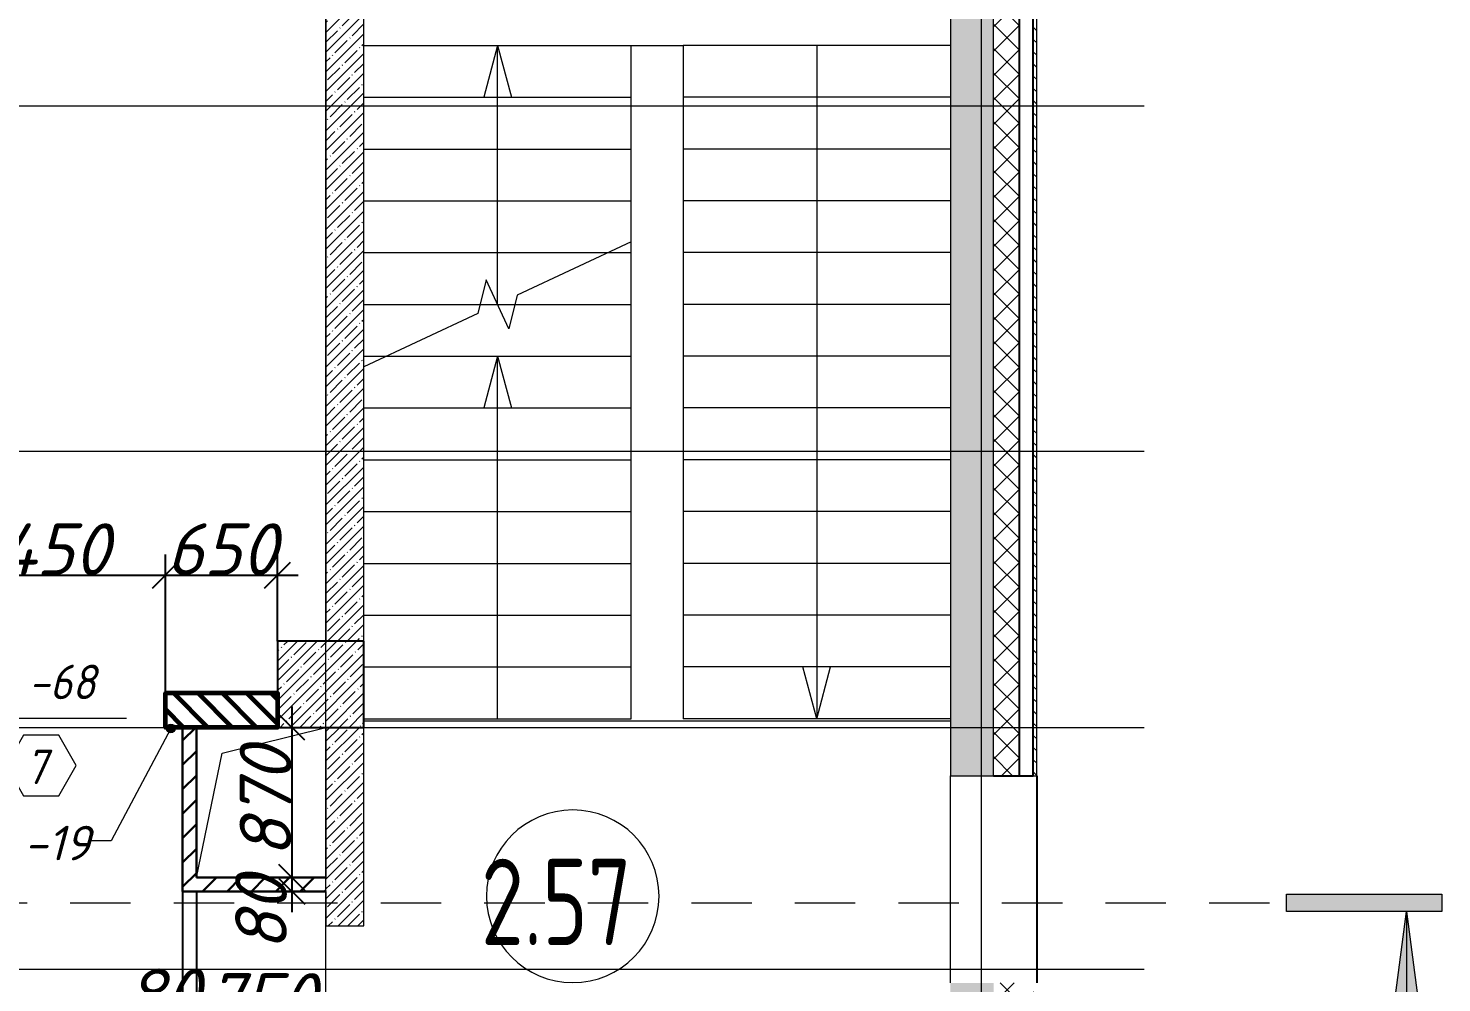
# Model space of a CAD drawing. Header units: millimetres. Extents: x 12986 to 523328, y -9759 to 30092.
# Drawn here: x 358582 to 366774, y 9155 to 14683 of the extents above; entities that cross this region are included whole.
import ezdxf

# ---------------------------------------------------------------- set-up
doc = ezdxf.new("R2010")
doc.units = ezdxf.units.MM
doc.linetypes.add('01 Штриховая _4 мм_', pattern=[600, 350, -250])
for name, color, linetype, lineweight in [('1) ПГП Зеленый', 3, 'Continuous', 30), ('3) РАсчет Зел', 3, 'Continuous', 30), ('5) Блок ячеистый', 160, 'Continuous', 60), ('A-ANNO-DIMS', 7, 'Continuous', 9), ('A-AREA-IDEN', 7, 'Continuous', 9), ('A-DOOR-IDEN', 7, 'Continuous', 9), ('A-FLOR', 7, 'Continuous', 9), ('A-GENM', 7, 'Continuous', 9), ('A-GENM-1', 7, 'Continuous', 25), ('A-GENM-IDEN', 7, 'Continuous', 9), ('A-WALL-6', 18, 'Continuous', 13), ('A-WALL-FNSH-1', 7, 'Continuous', 9), ('A-WALL-FNSH-2', 7, 'Continuous', 5), ('A-WALL-PATT-1', 7, 'Continuous', 5), ('G-ANNO-SYMB-1', 7, '01 Штриховая _4 мм_', 9), ('I-WALL', 7, 'Continuous', 5), ('S-COLS', 7, 'Continuous', 9), ('S-COLS-1', 7, 'Continuous', 5), ('S-COLS-2', 7, 'Continuous', 25), ('S-STRS-1', 7, 'Continuous', 9), ('S-STRS-ANNO', 7, 'Continuous', 5), ('S-STRS-MBND', 7, 'Continuous', 9), ('Оси-1', 7, 'Continuous', 20)]:
    doc.layers.add(name, color=color, linetype=linetype, lineweight=lineweight)
for name, color, linetype, lineweight, true_color in [('A-WALL-3', 7, 'Continuous', 5, 0x000000), ('A-WALL-4', 7, 'Continuous', 25, 0x000000), ('A-WALL-7', 7, 'Continuous', 5, 0x008000)]:
    doc.layers.add(name, color=color, linetype=linetype, lineweight=lineweight, true_color=true_color)
doc.styles.add('ISOCPEUR_I_2', font='isocpeui.ttf', dxfattribs={"height": 300})
doc.styles.add('ISOCPEUR_I_4', font='isocpeui.ttf', dxfattribs={"width": 0.9, "height": 300})
doc.styles.add('СПДС', font='ГОСТ тип А.ttf', dxfattribs={"width": 0.9})
doc.dimstyles.new('ISO-2_0_0_9К_СРЕДНИЙ', dxfattribs={"dimscale": 304.8, "dimtxt": 199.196235, "dimasz": 0.492126, "dimexe": 0.393701, "dimexo": 0, "dimgap": 0, "dimtad": 1, "dimdec": 0, "dimzin": 0, "dimdsep": 46, "dimtxsty": 'ISOCPEUR_I_2', "dimblk1": 'OBLIQUE', "dimblk2": 'OBLIQUE', "dimsah": 1, "dimcen": 0.09, "dimdle": 0.393701, "dimazin": 0, "dimtfac": 1, "dimtdec": 4, "dimtix": 1, "dimtmove": 2, "dimatfit": 3, "dimfxl": 1, "dimtvp": 1, "dimtolj": 1, "dimtzin": 0, "dimarcsym": 2})
doc.dimstyles.new('ISO-2_0_0_9К_СРЕДНИЙ_2', dxfattribs={"dimscale": 304.8, "dimtxt": 199.196235, "dimasz": 0.492126, "dimexe": 0.393701, "dimexo": 0, "dimgap": 0, "dimtad": 1, "dimdec": 0, "dimzin": 0, "dimdsep": 46, "dimtxsty": 'ISOCPEUR_I_2', "dimblk1": 'OBLIQUE', "dimblk2": 'OBLIQUE', "dimsah": 1, "dimcen": 0.09, "dimdle": 0.393701, "dimazin": 0, "dimtfac": 1, "dimtdec": 4, "dimtix": 1, "dimtmove": 0, "dimatfit": 3, "dimfxl": 1, "dimtvp": 1, "dimtolj": 1, "dimtzin": 0, "dimarcsym": 2})
pattern_1 = [(45, (239096.85, -2765.93), (-57.024626, 57.024626), []), (45, (239153.876, -2765.93), (-57.024626, 57.024626), [100.806, -20.161, 3.353, -16.808])]
pattern_2 = [(45, (239096.85, -2765.93), (-70.71068, 70.71068), [])]

# ---------------------------------------------------------------- blocks, each defined once
blk = doc.blocks.new('Колонна_Несущая_Прямоугольное сечение - 500х500-V41-АР1_1_Кладочный план 2 этажа')
at = {"layer": 'S-COLS-1'}
h = blk.add_hatch(dxfattribs=at)
h.set_pattern_fill('FP_57', color=256, style=0, pattern_type=2)
h.set_pattern_definition([(45, (-121180, -13650), (-57.024626, 57.024626), []), (45, (-121122.975, -13650), (-57.024626, 57.024626), [100.806, -20.161, 3.353, -16.808])])
h.paths.add_polyline_path([(-250, -250), (250, -250), (250, 250), (-250, 250)], flags=0)
at = {"layer": 'S-COLS-2'}
for p, q in [((250, 250), (-250, 250)), ((-250, 250), (-250, -250)), ((250, -250), (250, 250)), ((-250, -250), (250, -250))]:
    blk.add_line(p, q, dxfattribs=at)
blk = doc.blocks.new('AR_Отверстие прямоугольное _в плите_ - AR_Отверстие прямоугольное _в плите_-24528107-АР1_1_Кладочный план 2 этажа')
at = {"layer": 'A-GENM'}
for p, q in [((-225, 285), (375, 435)), ((-375, -435), (-225, 285))]:
    blk.add_line(p, q, dxfattribs=at)
blk = doc.blocks.new('Фахверк_СКБ_Уголок - Ф-19_200х3980 h-28533769-АР1_1_Кладочный план 2 этажа')
at = {"layer": 'A-GENM-1'}
for p, q in [((200, 156), (125, 156)), ((125, 156), (125, 81)), ((131, 81), (131, 150)), ((131, 150), (200, 150)), ((200, 150), (200, 156)), ((125, 81), (131, 81)), ((131, 19), (125, 19)), ((125, 19), (125, -56)), ((131, -50), (131, 19)), ((125, -56), (200, -56)), ((200, -50), (131, -50)), ((200, -56), (200, -50))]:
    blk.add_line(p, q, dxfattribs=at)
blk = doc.blocks.new('Разрез - Концевая часть разреза пр_-17661887-АР1_1_Кладочный план 2 этажа')
at = {"layer": 'G-ANNO-SYMB-1'}
for points in [[(0, 0.5), (0, -0.5), (-9, -0.5), (-9, 0.5)], [(-6.292, -5.5), (-7.609, -5.5), (-6.95, -0.5)]]:
    blk.add_hatch(color=256, dxfattribs=at).paths.add_polyline_path(points, flags=0)
for p, q in [((0, 0.5), (-9, 0.5)), ((-9, 0.5), (-9, -0.5)), ((0, -0.5), (0, 0.5)), ((-9, -0.5), (0, -0.5)), ((-6.95, -0.5), (-7.609, -5.5)), ((-6.95, -0.5), (-6.95, -10.5)), ((-6.292, -5.5), (-6.95, -0.5)), ((-7.609, -5.5), (-6.292, -5.5))]:
    blk.add_line(p, q, dxfattribs=at)
blk = doc.blocks.new('_Oblique')
at = {"color": 0, "linetype": 'ByBlock', "lineweight": -2}
blk.add_line((-0.5, -0.5), (0.5, 0.5), dxfattribs=at)
blk = doc.blocks.new('*D2191')
at = {"layer": 'A-ANNO-DIMS', "color": 0, "lineweight": -2, "transparency": 16777216}
for p, q in [((357926.9, 10842.1), (357926.9, 11635.7)), ((359376.9, 10842.1), (359376.9, 11635.7)), ((357806.9, 11515.7), (359496.9, 11515.7))]:
    blk.add_line(p, q, dxfattribs=at)
at = {"layer": 'Defpoints', "color": 0, "transparency": 16777216}
for p in [(359376.9, 11515.7), (357926.9, 10842.1), (359376.9, 10842.1)]:
    blk.add_point(p, dxfattribs=at)
at = {"layer": 'A-ANNO-DIMS', "color": 0, "lineweight": -2, "transparency": 16777216, "xscale": 150, "yscale": 150, "zscale": 150, "rotation": 180}
blk.add_blockref('_Oblique', (357926.9, 11515.7), dxfattribs=at)
at = {"layer": 'A-ANNO-DIMS', "color": 0, "lineweight": -2, "transparency": 16777216, "xscale": 150, "yscale": 150, "zscale": 150}
blk.add_blockref('_Oblique', (359376.9, 11515.7), dxfattribs=at)
at = {"layer": 'A-ANNO-DIMS', "color": 0, "transparency": 16777216, "insert": (358651.9, 11665.7), "char_height": 300, "width": 579.201, "attachment_point": 5, "style": 'ISOCPEUR_I_2'}
blk.add_mtext('\\A1;1450', dxfattribs=at)
blk = doc.blocks.new('*D2192')
at = {"layer": 'A-ANNO-DIMS', "color": 0, "lineweight": -2, "transparency": 16777216}
for p, q in [((359376.9, 10842.1), (359376.9, 11635.7)), ((360026.9, 11134.1), (360026.9, 11635.7)), ((359256.9, 11515.7), (360146.9, 11515.7))]:
    blk.add_line(p, q, dxfattribs=at)
at = {"layer": 'Defpoints', "color": 0, "transparency": 16777216}
for p in [(360026.9, 11515.7), (360026.9, 11134.1), (359376.9, 10842.1)]:
    blk.add_point(p, dxfattribs=at)
at = {"layer": 'A-ANNO-DIMS', "color": 0, "lineweight": -2, "transparency": 16777216, "xscale": 150, "yscale": 150, "zscale": 150, "rotation": 180}
blk.add_blockref('_Oblique', (359376.9, 11515.7), dxfattribs=at)
at = {"layer": 'A-ANNO-DIMS', "color": 0, "lineweight": -2, "transparency": 16777216, "xscale": 150, "yscale": 150, "zscale": 150}
blk.add_blockref('_Oblique', (360026.9, 11515.7), dxfattribs=at)
at = {"layer": 'A-ANNO-DIMS', "color": 0, "transparency": 16777216, "insert": (359701.9, 11665.7), "char_height": 300, "width": 455.087, "attachment_point": 5, "style": 'ISOCPEUR_I_2'}
blk.add_mtext('\\A1;650', dxfattribs=at)
blk = doc.blocks.new('*D2323')
at = {"layer": 'A-ANNO-DIMS', "color": 0, "lineweight": -2, "transparency": 16777216}
for p, q in [((360109.2, 10754.1), (360109.2, 9644.1)), ((360026.9, 10634.1), (360229.2, 10634.1)), ((360215.3, 9764.1), (359989.2, 9764.1))]:
    blk.add_line(p, q, dxfattribs=at)
at = {"layer": 'Defpoints', "color": 0, "transparency": 16777216}
for p in [(360026.9, 10634.1), (360109.2, 9764.1), (360215.3, 9764.1)]:
    blk.add_point(p, dxfattribs=at)
at = {"layer": 'A-ANNO-DIMS', "color": 0, "lineweight": -2, "transparency": 16777216, "xscale": 150, "yscale": 150, "zscale": 150}
for p, rotation in [((360109.2, 10634.1), 90), ((360109.2, 9764.1), 270)]:
    blk.add_blockref('_Oblique', p, dxfattribs=dict(at, rotation=rotation))
at = {"layer": 'A-ANNO-DIMS', "color": 0, "transparency": 16777216, "insert": (359957.3, 10199.1), "char_height": 300, "width": 455.087, "attachment_point": 5, "rotation": 90, "style": 'ISOCPEUR_I_2'}
blk.add_mtext('\\A1;870', dxfattribs=at)
blk = doc.blocks.new('*D2324')
at = {"layer": 'A-ANNO-DIMS', "color": 0, "lineweight": -2, "transparency": 16777216}
for p, q in [((360109.2, 9884.1), (360109.2, 9564.1)), ((360215.3, 9764.1), (359989.2, 9764.1)), ((360215.3, 9684.1), (359989.2, 9684.1))]:
    blk.add_line(p, q, dxfattribs=at)
at = {"layer": 'Defpoints', "color": 0, "transparency": 16777216}
for p in [(360215.3, 9764.1), (360109.2, 9684.1), (360215.3, 9684.1)]:
    blk.add_point(p, dxfattribs=at)
at = {"layer": 'A-ANNO-DIMS', "color": 0, "lineweight": -2, "transparency": 16777216, "xscale": 150, "yscale": 150, "zscale": 150}
for p, rotation in [((360109.2, 9764.1), 90), ((360109.2, 9684.1), 270)]:
    blk.add_blockref('_Oblique', p, dxfattribs=dict(at, rotation=rotation))
at = {"layer": 'A-ANNO-DIMS', "color": 0, "transparency": 16777216, "insert": (359781.3, 9338.1), "char_height": 300, "width": 303.391, "attachment_point": 1, "rotation": 90, "line_spacing_factor": 1.149209, "style": 'ISOCPEUR_I_2'}
blk.add_mtext('\\A1;80', dxfattribs=at)
blk = doc.blocks.new('*D2325')
at = {"layer": 'A-ANNO-DIMS', "color": 0, "lineweight": -2, "transparency": 16777216}
for p, q in [((359476.9, 9684.1), (359476.9, 8788.4)), ((359556.9, 9681), (359556.9, 8788.4)), ((359356.9, 8908.4), (359676.9, 8908.4))]:
    blk.add_line(p, q, dxfattribs=at)
at = {"layer": 'Defpoints', "color": 0, "transparency": 16777216}
for p in [(359476.9, 9684.1), (359556.9, 9681), (359556.9, 8908.4)]:
    blk.add_point(p, dxfattribs=at)
at = {"layer": 'A-ANNO-DIMS', "color": 0, "lineweight": -2, "transparency": 16777216, "xscale": 150, "yscale": 150, "zscale": 150, "rotation": 180}
blk.add_blockref('_Oblique', (359476.9, 8908.4), dxfattribs=at)
at = {"layer": 'A-ANNO-DIMS', "color": 0, "lineweight": -2, "transparency": 16777216, "xscale": 150, "yscale": 150, "zscale": 150}
blk.add_blockref('_Oblique', (359556.9, 8908.4), dxfattribs=at)
at = {"layer": 'A-ANNO-DIMS', "color": 0, "transparency": 16777216, "insert": (359144.7, 9236.3), "char_height": 300, "width": 303.391, "attachment_point": 1, "line_spacing_factor": 1.149209, "style": 'ISOCPEUR_I_2'}
blk.add_mtext('\\A1;80', dxfattribs=at)
blk = doc.blocks.new('*D2326')
at = {"layer": 'A-ANNO-DIMS', "color": 0, "lineweight": -2, "transparency": 16777216}
for p, q in [((359556.9, 9681), (359556.9, 8788.4)), ((360306.9, 9014.4), (360306.9, 8788.4)), ((359436.9, 8908.4), (360426.9, 8908.4))]:
    blk.add_line(p, q, dxfattribs=at)
at = {"layer": 'Defpoints', "color": 0, "transparency": 16777216}
for p in [(359556.9, 9681), (360306.9, 9014.4), (360306.9, 8908.4)]:
    blk.add_point(p, dxfattribs=at)
at = {"layer": 'A-ANNO-DIMS', "color": 0, "lineweight": -2, "transparency": 16777216, "xscale": 150, "yscale": 150, "zscale": 150, "rotation": 180}
blk.add_blockref('_Oblique', (359556.9, 8908.4), dxfattribs=at)
at = {"layer": 'A-ANNO-DIMS', "color": 0, "lineweight": -2, "transparency": 16777216, "xscale": 150, "yscale": 150, "zscale": 150}
blk.add_blockref('_Oblique', (360306.9, 8908.4), dxfattribs=at)
at = {"layer": 'A-ANNO-DIMS', "color": 0, "transparency": 16777216, "insert": (359931.9, 9060.3), "char_height": 300, "width": 455.087, "attachment_point": 5, "style": 'ISOCPEUR_I_2'}
blk.add_mtext('\\A1;750', dxfattribs=at)
blk = doc.blocks.new('AAR_СКБ_Марка_Двери_Перемычка и проем - Марка перемычки и проема-25306769-АР1_1_Кладочный план 2 этажа')
at = {"layer": 'A-DOOR-IDEN'}
for p, q in [((-5, 0), (5, 0)), ((-0.968, -0.984), (-1.986, -2.747)), ((1.067, -0.984), (-0.968, -0.984)), ((2.085, -2.747), (1.067, -0.984)), ((-1.986, -2.747), (-0.968, -4.509)), ((1.067, -4.509), (2.085, -2.747)), ((-0.968, -4.509), (1.067, -4.509))]:
    blk.add_line(p, q, dxfattribs=at)
blk = doc.blocks.new('Марка_Помещения - Номер-25198446-Объем проектирования 2 этажа')
at = {"layer": 'A-AREA-IDEN'}
for start, end in [(360, 180), (180, 360)]:
    blk.add_arc((0, 0), 2.5, start, end, dxfattribs=at)

msp = doc.modelspace()

# ---------------------------------------------------------------- hatches: boundary and pattern name
at = {"layer": '1) ПГП Зеленый'}
h = msp.add_hatch(dxfattribs=at)
h.set_pattern_fill('FP_24', color=256, style=0, pattern_type=2)
h.set_pattern_definition(pattern_2)
h.paths.add_polyline_path([(359556.85081, 9684.06731), (359556.85081, 10634.06731), (359476.85081, 10634.06731), (359476.85081, 9684.06731)], flags=0)
h = msp.add_hatch(dxfattribs=at)
h.set_pattern_fill('FP_24', color=256, style=0, pattern_type=2)
h.set_pattern_definition(pattern_2)
h.paths.add_polyline_path([(360046.22581, 9684.06731), (360306.85081, 9684.06731), (360306.85081, 9764.06731), (359556.85081, 9764.06731), (359556.85081, 9684.06731)], flags=0)
at = {"layer": '5) Блок ячеистый'}
h = msp.add_hatch(dxfattribs=at)
h.set_pattern_fill('FP_22', color=256, style=0, pattern_type=2)
h.set_pattern_definition([(135, (239096.85, -2765.93), (-70.71068, -70.71068), [])])
h.paths.add_polyline_path([(359556.85081, 10634.06731), (360026.85081, 10634.06731), (360026.85081, 10834.06731), (359376.85081, 10834.06731), (359376.85081, 10634.06731), (359476.85081, 10634.06731)], flags=0)
h.paths.add_polyline_path([(357926.85081, 10634.06731), (357926.85081, 10834.06731), (355197.2995, 10834.06731), (355197.2995, 10634.06731), (357857.85081, 10634.06731)], flags=0)
at = {"layer": 'A-GENM-IDEN'}
h = msp.add_hatch(color=256, dxfattribs=at)
edge = h.paths.add_edge_path(flags=0)
edge.add_arc((359408.35081, 10628.06731), 25, 0, 360)
at = {"layer": 'A-WALL-PATT-1'}
h = msp.add_hatch(dxfattribs=at)
h.set_pattern_fill('FP_23', color=256, style=0, pattern_type=2)
h.set_pattern_definition([(135, (239096.85, -2765.933), (-35.35534, -35.35534), [])])
h.paths.add_polyline_path([(364406.85081, -3115.93269), (364426.85081, -3115.93269), (364426.85081, 4954.06751), (364406.85081, 4954.06751), (364406.85081, -3095.93269)], flags=0)
h.paths.add_polyline_path([(364426.85081, 7254.06751), (364426.85081, 9154.06741), (364406.85081, 9154.06741), (364406.85081, 7254.06751)], flags=0)
h.paths.add_polyline_path([(364406.85081, 10354.06741), (364426.85081, 10354.06741), (364426.85081, 18864.06731), (364406.85081, 18864.06731), (364406.85081, 14472.83394)], flags=0)
h = msp.add_hatch(dxfattribs=at)
h.set_pattern_fill('FP_7', color=256, style=0, pattern_type=2)
h.set_pattern_definition(pattern_1)
h.paths.add_polyline_path([(364176.85081, 7834.06731), (364176.85081, 9154.06741), (363926.85081, 9154.06741), (363926.85081, 7834.06731)], flags=0)
h.paths.add_polyline_path([(363926.85081, 10354.06741), (364176.85081, 10354.06741), (364176.85081, 18634.06731), (363926.85081, 18634.06731), (363926.85081, 14472.83394)], flags=0)
h = msp.add_hatch(dxfattribs=at)
h.set_pattern_fill('FP_11', color=256, style=0, pattern_type=2)
h.set_pattern_definition([(45, (239096.85, -2765.93), (-70.71068, 70.71068), []), (135, (239096.85, -2765.93), (-70.71068, -70.71068), [])])
h.paths.add_polyline_path([(364176.85081, -3015.93269), (364326.85081, -3015.93269), (364326.85081, 4954.06751), (364176.85081, 4954.06751), (364176.85081, -2865.93269)], flags=0)
h.paths.add_polyline_path([(364326.85081, 7254.06751), (364326.85081, 9154.06741), (364176.85081, 9154.06741), (364176.85081, 7323.06751), (364182.85081, 7323.06751), (364182.85081, 7254.06751)], flags=0)
h.paths.add_polyline_path([(364326.85081, 10354.06741), (364326.85081, 18634.06731), (364176.85081, 18634.06731), (364176.85081, 10354.06741)], flags=0)
h = msp.add_hatch(dxfattribs=at)
h.set_pattern_fill('FP_7', color=256, style=0, pattern_type=2)
h.set_pattern_definition(pattern_1)
h.paths.add_polyline_path([(360306.85081, 11134.06731), (360526.85081, 11134.06731), (360526.85081, 15834.06731), (360306.85081, 15834.06731), (360306.85081, 12331.85307)], flags=0)
h = msp.add_hatch(dxfattribs=at)
h.set_pattern_fill('FP_7', color=256, style=0, pattern_type=2)
h.set_pattern_definition(pattern_1)
h.paths.add_polyline_path([(360526.85081, 7834.06731), (360526.85081, 8034.06731), (360306.85081, 8034.06731), (360306.85081, 7834.06731)], flags=0)
h.paths.add_polyline_path([(360526.85081, 9484.06731), (360526.85081, 10634.06727), (360306.85081, 10634.0673), (360306.85081, 9484.06731)], flags=0)

# ---------------------------------------------------------------- linework, layer by layer
at = {"layer": '1) ПГП Зеленый'}
for p, q in [((359556.85081, 9764.06731), (359556.85081, 10634.06731)), ((359476.85081, 9684.06731), (360306.85081, 9684.06731))]:
    msp.add_line(p, q, dxfattribs=at)
at = {"layer": '3) РАсчет Зел'}
for p, q in [((359476.85081, 10634.06731), (359476.85081, 9684.06731)), ((360306.85081, 9764.06731), (359556.85081, 9764.06731))]:
    msp.add_line(p, q, dxfattribs=at)
at = {"layer": '5) Блок ячеистый'}
msp.add_lwpolyline([(359376.85081, 10834.06731), (360026.85081, 10834.06731), (360026.85081, 10634.0673), (359376.85081, 10634.0673)], close=True, dxfattribs=at)
at = {"layer": 'A-FLOR'}
msp.add_line((363926.85081, 10669.0673), (360526.85081, 10669.0673), dxfattribs=at)
at = {"layer": 'A-GENM-IDEN'}
for p, q in [((359408.35081, 10628.06731), (359063.008, 9976.29785)), ((359063.008, 9976.29785), (358937.52823, 9976.29785))]:
    msp.add_line(p, q, dxfattribs=at)
msp.add_circle((359408.35081, 10628.06731), 25, dxfattribs=at)
at = {"layer": 'A-WALL-3'}
for p, q in [((364176.85081, 10354.06741), (364176.85081, 18634.06731)), ((363926.85081, 16084.0673), (363926.85081, 10354.06741)), ((360306.85081, 15834.06731), (360306.85081, 11134.06731)), ((360526.85081, 11134.06731), (360526.85081, 15834.06731)), ((360306.85081, 10634.0673), (360306.85081, 9764.06731)), ((360526.85081, 9484.06731), (360526.85081, 10634.0673)), ((363926.85081, 10354.06741), (364176.85081, 10354.06741)), ((360306.85081, 9684.06731), (360306.85081, 9484.06731)), ((360306.85081, 9484.06731), (360526.85081, 9484.06731))]:
    msp.add_line(p, q, dxfattribs=at)
at = {"layer": 'A-WALL-4'}
for p, q in [((364406.85081, 10354.06741), (364406.85081, 18864.06731)), ((364326.85081, 10354.06741), (364326.85081, 18784.06731)), ((364176.85081, 10354.06741), (364406.85081, 10354.06741)), ((364426.85081, 10354.06741), (364426.85081, 9154.06741))]:
    msp.add_line(p, q, dxfattribs=at)
at = {"layer": 'A-WALL-6'}
msp.add_line((360306.85081, 9684.06731), (360306.85081, 9764.06731), dxfattribs=at)
at = {"layer": 'A-WALL-7'}
msp.add_line((359556.85081, 10634.06731), (359476.85081, 10634.06731), dxfattribs=at)
at = {"layer": 'A-WALL-FNSH-1'}
for p, q in [((364426.85081, 10354.06741), (364426.85081, 18884.06731)), ((364406.85081, 10354.06741), (364426.85081, 10354.06741))]:
    msp.add_line(p, q, dxfattribs=at)
at = {"layer": 'A-WALL-FNSH-2'}
for p, q in [((360026.85081, 10834.06731), (359445.85081, 10834.06731)), ((359376.85081, 10765.06731), (359376.85081, 10703.06731)), ((359445.85081, 10634.06731), (359476.85081, 10634.06731)), ((359556.85081, 10634.06731), (360026.85081, 10634.06731))]:
    msp.add_line(p, q, dxfattribs=at)
at = {"layer": 'G-ANNO-SYMB-1'}
msp.add_line((282025.05495, 9617.34578), (365873.70751, 9617.34578), dxfattribs=at)
at = {"layer": 'I-WALL'}
msp.add_line((363926.85081, 9154.06741), (363926.85081, 10354.06741), dxfattribs=at)
at = {"layer": 'S-STRS-1'}
for p, q in [((360526.85081, 14584.0673), (362076.85081, 14584.0673)), ((360526.85081, 14584.0673), (362076.85081, 14584.0673)), ((362076.85081, 14584.0673), (362376.85081, 14584.0673)), ((362076.85081, 14284.0673), (362076.85081, 14584.0673)), ((363926.85081, 14584.0673), (362376.85081, 14584.0673)), ((362376.85081, 14584.0673), (362376.85081, 14284.0673)), ((363926.85081, 14584.0673), (362376.85081, 14584.0673)), ((360526.85081, 14284.0673), (362076.85081, 14284.0673)), ((360526.85081, 14284.0673), (362076.85081, 14284.0673)), ((362076.85081, 13984.0673), (362076.85081, 14284.0673)), ((362376.85081, 14284.0673), (362376.85081, 13984.0673)), ((363926.85081, 14284.0673), (362376.85081, 14284.0673)), ((363926.85081, 14284.0673), (362376.85081, 14284.0673)), ((360526.85081, 13984.0673), (362076.85081, 13984.0673)), ((360526.85081, 13984.0673), (362076.85081, 13984.0673)), ((362076.85081, 13684.0673), (362076.85081, 13984.0673)), ((362376.85081, 13984.0673), (362376.85081, 13684.0673)), ((363926.85081, 13984.0673), (362376.85081, 13984.0673)), ((363926.85081, 13984.0673), (362376.85081, 13984.0673)), ((360526.85081, 13684.0673), (362076.85081, 13684.0673)), ((360526.85081, 13684.0673), (362076.85081, 13684.0673)), ((362076.85081, 13445.45574), (362076.85081, 13684.0673)), ((362376.85081, 13684.0673), (362376.85081, 13384.0673)), ((363926.85081, 13684.0673), (362376.85081, 13684.0673)), ((363926.85081, 13684.0673), (362376.85081, 13684.0673)), ((362076.85081, 13384.0673), (362076.85081, 13445.45574)), ((360526.85081, 13384.0673), (361945.20289, 13384.0673)), ((360526.85081, 13384.0673), (361945.20289, 13384.0673)), ((361945.20289, 13384.0673), (362076.85081, 13384.0673)), ((361945.20289, 13384.0673), (362076.85081, 13384.0673)), ((362076.85081, 13084.0673), (362076.85081, 13384.0673)), ((362376.85081, 13384.0673), (362376.85081, 13084.0673)), ((363926.85081, 13384.0673), (362376.85081, 13384.0673)), ((363926.85081, 13384.0673), (362376.85081, 13384.0673)), ((360526.85081, 13084.0673), (361201.40099, 13084.0673)), ((360526.85081, 13084.0673), (361201.40099, 13084.0673)), ((361201.40099, 13084.0673), (361301.85081, 13084.0673)), ((361201.40099, 13084.0673), (361301.85081, 13084.0673)), ((361301.85081, 13084.0673), (361402.30064, 13084.0673)), ((361301.85081, 13084.0673), (361402.30064, 13084.0673)), ((361402.30064, 13084.0673), (362076.85081, 13084.0673)), ((361402.30064, 13084.0673), (362076.85081, 13084.0673)), ((362076.85081, 12784.0673), (362076.85081, 13084.0673)), ((362376.85081, 13084.0673), (362376.85081, 12784.0673)), ((363926.85081, 13084.0673), (362376.85081, 13084.0673)), ((363926.85081, 13084.0673), (362376.85081, 13084.0673)), ((360526.85081, 12784.0673), (360658.49874, 12784.0673)), ((360526.85081, 12784.0673), (360658.49874, 12784.0673)), ((360658.49874, 12784.0673), (362076.85081, 12784.0673)), ((360658.49874, 12784.0673), (362076.85081, 12784.0673)), ((362076.85081, 12484.0673), (362076.85081, 12784.0673)), ((362376.85081, 12784.0673), (362376.85081, 12484.0673)), ((363926.85081, 12784.0673), (362376.85081, 12784.0673)), ((363926.85081, 12784.0673), (362376.85081, 12784.0673)), ((360526.85081, 12484.0673), (362076.85081, 12484.0673)), ((360526.85081, 12484.0673), (362076.85081, 12484.0673)), ((362076.85081, 12184.0673), (362076.85081, 12484.0673)), ((362376.85081, 12484.0673), (362376.85081, 12184.0673)), ((363926.85081, 12484.0673), (362376.85081, 12484.0673)), ((363926.85081, 12484.0673), (362376.85081, 12484.0673)), ((360526.85081, 12184.0673), (362076.85081, 12184.0673)), ((360526.85081, 12184.0673), (362076.85081, 12184.0673)), ((362076.85081, 11884.0673), (362076.85081, 12184.0673)), ((362376.85081, 12184.0673), (362376.85081, 11884.0673)), ((363926.85081, 12184.0673), (362376.85081, 12184.0673)), ((363926.85081, 12184.0673), (362376.85081, 12184.0673)), ((360526.85081, 11884.0673), (362076.85081, 11884.0673)), ((360526.85081, 11884.0673), (362076.85081, 11884.0673)), ((362076.85081, 11584.0673), (362076.85081, 11884.0673)), ((362376.85081, 11884.0673), (362376.85081, 11584.0673)), ((363926.85081, 11884.0673), (362376.85081, 11884.0673)), ((363926.85081, 11884.0673), (362376.85081, 11884.0673)), ((360526.85081, 11584.0673), (362076.85081, 11584.0673)), ((360526.85081, 11584.0673), (362076.85081, 11584.0673)), ((362076.85081, 11284.0673), (362076.85081, 11584.0673)), ((362376.85081, 11584.0673), (362376.85081, 11284.0673)), ((363926.85081, 11584.0673), (362376.85081, 11584.0673)), ((363926.85081, 11584.0673), (362376.85081, 11584.0673)), ((360526.85081, 11284.0673), (362076.85081, 11284.0673)), ((360526.85081, 11284.0673), (362076.85081, 11284.0673)), ((362076.85081, 10984.0673), (362076.85081, 11284.0673)), ((362376.85081, 11284.0673), (362376.85081, 10984.0673)), ((363926.85081, 11284.0673), (362376.85081, 11284.0673)), ((363926.85081, 11284.0673), (362376.85081, 11284.0673)), ((360526.85081, 10984.0673), (362076.85081, 10984.0673)), ((360526.85081, 10984.0673), (362076.85081, 10984.0673)), ((362076.85081, 10684.0673), (362076.85081, 10984.0673)), ((362376.85081, 10984.0673), (362376.85081, 10684.0673)), ((363926.85081, 10984.0673), (362376.85081, 10984.0673)), ((363926.85081, 10984.0673), (362376.85081, 10984.0673)), ((360526.85081, 10684.0673), (362076.85081, 10684.0673)), ((360526.85081, 10684.0673), (362076.85081, 10684.0673)), ((363926.85081, 10684.0673), (362376.85081, 10684.0673))]:
    msp.add_line(p, q, dxfattribs=at)
at = {"layer": 'S-STRS-ANNO'}
for p, q in [((361301.85081, 14584.0673), (361221.46606, 14284.0673)), ((361301.85081, 14284.0673), (361301.85081, 14584.0673)), ((361301.85081, 14584.0673), (361382.23557, 14284.0673)), ((363151.85081, 14584.0673), (363151.85081, 14284.0673)), ((361301.85081, 13984.0673), (361301.85081, 14284.0673)), ((363151.85081, 14284.0673), (363151.85081, 13984.0673)), ((361301.85081, 13684.0673), (361301.85081, 13984.0673)), ((363151.85081, 13984.0673), (363151.85081, 13684.0673)), ((361301.85081, 13384.0673), (361301.85081, 13684.0673)), ((363151.85081, 13684.0673), (363151.85081, 13384.0673)), ((361301.85081, 13084.0673), (361301.85081, 13384.0673)), ((363151.85081, 13384.0673), (363151.85081, 13084.0673)), ((363151.85081, 13084.0673), (363151.85081, 12784.0673)), ((361301.85081, 12784.0673), (361221.46606, 12484.0673)), ((361301.85081, 12484.0673), (361301.85081, 12784.0673)), ((361301.85081, 12784.0673), (361382.23557, 12484.0673)), ((363151.85081, 12784.0673), (363151.85081, 12484.0673)), ((361301.85081, 12184.0673), (361301.85081, 12484.0673)), ((363151.85081, 12484.0673), (363151.85081, 12184.0673)), ((361301.85081, 11884.0673), (361301.85081, 12184.0673)), ((363151.85081, 12184.0673), (363151.85081, 11884.0673)), ((361301.85081, 11584.0673), (361301.85081, 11884.0673)), ((363151.85081, 11884.0673), (363151.85081, 11584.0673)), ((361301.85081, 11284.0673), (361301.85081, 11584.0673)), ((363151.85081, 11584.0673), (363151.85081, 11284.0673)), ((361301.85081, 10984.0673), (361301.85081, 11284.0673)), ((363151.85081, 11284.0673), (363151.85081, 10984.0673)), ((361301.85081, 10684.0673), (361301.85081, 10984.0673)), ((363151.85081, 10684.0673), (363071.46606, 10984.0673)), ((363151.85081, 10984.0673), (363151.85081, 10684.0673)), ((363151.85081, 10684.0673), (363232.23557, 10984.0673))]:
    msp.add_line(p, q, dxfattribs=at)
at = {"layer": 'S-STRS-MBND'}
for p, q in [((362076.85081, 13445.45574), (361415.13929, 13136.89458)), ((361235.81671, 13225.67789), (361188.56234, 13031.24002)), ((361367.88492, 12942.45671), (361235.81671, 13225.67789)), ((361415.13929, 13136.89458), (361367.88492, 12942.45671)), ((361188.56234, 13031.24002), (360526.85081, 12722.67887))]:
    msp.add_line(p, q, dxfattribs=at)
at = {"layer": 'Оси-1'}
for p, q in [((360306.85078, -6915.9327), (360306.85078, 25871.01046)), ((364106.85078, -6915.9327), (364106.85078, 25871.01046)), ((234936.85079, 14234.06737), (365048.47884, 14234.06737)), ((234936.85079, 12234.0673), (365048.47884, 12234.0673)), ((234936.85079, 10634.0673), (365048.47884, 10634.0673)), ((234936.85079, 9234.0673), (365048.47884, 9234.0673))]:
    msp.add_line(p, q, dxfattribs=at)

# ---------------------------------------------------------------- block references
at = {"layer": 'A-AREA-IDEN', "xscale": 199.9999999999999, "yscale": 199.9999999999999, "zscale": 199.9999999999999}
msp.add_blockref('Марка_Помещения - Номер-25198446-Объем проектирования 2 этажа', (361737.97191, 9655.62457), dxfattribs=at)
at = {"layer": 'A-DOOR-IDEN', "xscale": 99.99999999999993, "yscale": 99.99999999999993, "zscale": 99.99999999999993}
msp.add_blockref('AAR_СКБ_Марка_Двери_Перемычка и проем - Марка перемычки и проема-25306769-АР1_1_Кладочный план 2 этажа', (358651.85081, 10687.83455), dxfattribs=at)
at = {"layer": 'A-GENM'}
msp.add_blockref('AR_Отверстие прямоугольное _в плите_ - AR_Отверстие прямоугольное _в плите_-24528107-АР1_1_Кладочный план 2 этажа', (359931.85081, 10199.06731), dxfattribs=at)
at = {"layer": 'A-GENM-1'}
msp.add_blockref('Фахверк_СКБ_Уголок - Ф-19_200х3980 h-28533769-АР1_1_Кладочный план 2 этажа', (359245.85081, 10684.06731), dxfattribs=at)
at = {"layer": 'G-ANNO-SYMB-1', "extrusion": (0, 0, -1), "xscale": 99.99999999999993, "yscale": 99.99999999999993, "zscale": 99.99999999999993}
msp.add_blockref('Разрез - Концевая часть разреза пр_-17661887-АР1_1_Кладочный план 2 этажа', (-365873.70751, 9617.34578), dxfattribs=at)
at = {"layer": 'S-COLS'}
msp.add_blockref('Колонна_Несущая_Прямоугольное сечение - 500х500-V41-АР1_1_Кладочный план 2 этажа', (360276.85081, 10884.06731), dxfattribs=at)

# ---------------------------------------------------------------- texts
at = {"layer": 'A-AREA-IDEN', "insert": (361206.50561, 9872.74317), "char_height": 500, "width": 1327.5945, "attachment_point": 1, "style": 'СПДС'}
msp.add_mtext('2.57', dxfattribs=at)
at = {"layer": 'A-DOOR-IDEN', "insert": (358565.65229, 10505.19318), "char_height": 200, "width": 158.734125, "attachment_point": 1, "style": 'ISOCPEUR_I_2'}
msp.add_mtext('\\fISOCPEUR|b0|i1|c204|p34|;\\W.9;7', dxfattribs=at)
at = {"layer": 'A-GENM-IDEN', "char_height": 200, "attachment_point": 1}
for s, insert, width, style in [('-68', (358583.52422, 10997.12341), 529.11375, 'ISOCPEUR_I_4'), ('-19', (358556.67339, 10063.91244), 432.91125, 'ISOCPEUR_I_2')]:
    msp.add_mtext(s, dxfattribs=dict(at, insert=insert, width=width, style=style))

# ---------------------------------------------------------------- dimensions: what is measured, and where the dimension line sits
at = {"layer": 'A-ANNO-DIMS'}
for base, p1, p2, override, picture, middle in [((359376.85081, 11515.68625), (357926.85081, 10842.06731), (359376.85081, 10842.06731), {"dimpost": '<>', "dimfxl": 1450}, '*D2191', (358651.85081, 11665.68625)), ((360026.85081, 11515.68625), (359376.85081, 10842.06731), (360026.85081, 11134.06731), {"dimpost": '<>', "dimfxl": 712.575604}, '*D2192', (359701.85081, 11665.68625)), ((360306.85081, 8908.38072), (359556.85081, 9681.01931), (360306.85081, 9014.44673), {"dimpost": '<>', "dimfxl": 1003.403706}, '*D2326', (359931.85081, 9060.31253))]:
    dim = msp.add_linear_dim(base=base, p1=p1, p2=p2, dimstyle='ISO-2_0_0_9К_СРЕДНИЙ_2', override=override, dxfattribs=at)
    dim.commit()
    dim.dimension.update_dxf_attribs({"geometry": picture, "text_midpoint": middle})
dim = msp.add_linear_dim(base=(360109.24182, 9764.06731), p1=(360026.85081, 10634.06731), p2=(360215.30784, 9764.06731), angle=90, dimstyle='ISO-2_0_0_9К_СРЕДНИЙ_2', override={"dimpost": '<>', "dimfxl": 890.17754}, dxfattribs=at)
dim.commit()
dim.dimension.update_dxf_attribs({"geometry": '*D2323', "text_midpoint": (359957.31, 10199.06731)})
dim = msp.add_linear_dim(base=(360109.24182, 9684.06731), p1=(360215.30784, 9764.06731), p2=(360215.30784, 9684.06731), angle=90, dimstyle='ISO-2_0_0_9К_СРЕДНИЙ', override={"dimpost": '<>', "dimfxl": 80}, dxfattribs=at)
dim.commit()
dim.dimension.update_dxf_attribs({"geometry": '*D2324', "text_midpoint": (359981.28401, 9489.77065), "dimtype": 160, "text_rotation": 90})
dim = msp.add_linear_dim(base=(359556.85081, 8908.38072), p1=(359476.85081, 9684.06731), p2=(359556.85081, 9681.01931), dimstyle='ISO-2_0_0_9К_СРЕДНИЙ', override={"dimpost": '<>', "dimfxl": 80.058043}, dxfattribs=at)
dim.commit()
dim.dimension.update_dxf_attribs({"geometry": '*D2325', "text_midpoint": (359296.39355, 9036.33853), "dimtype": 160})

doc.saveas('drawing.dxf')
